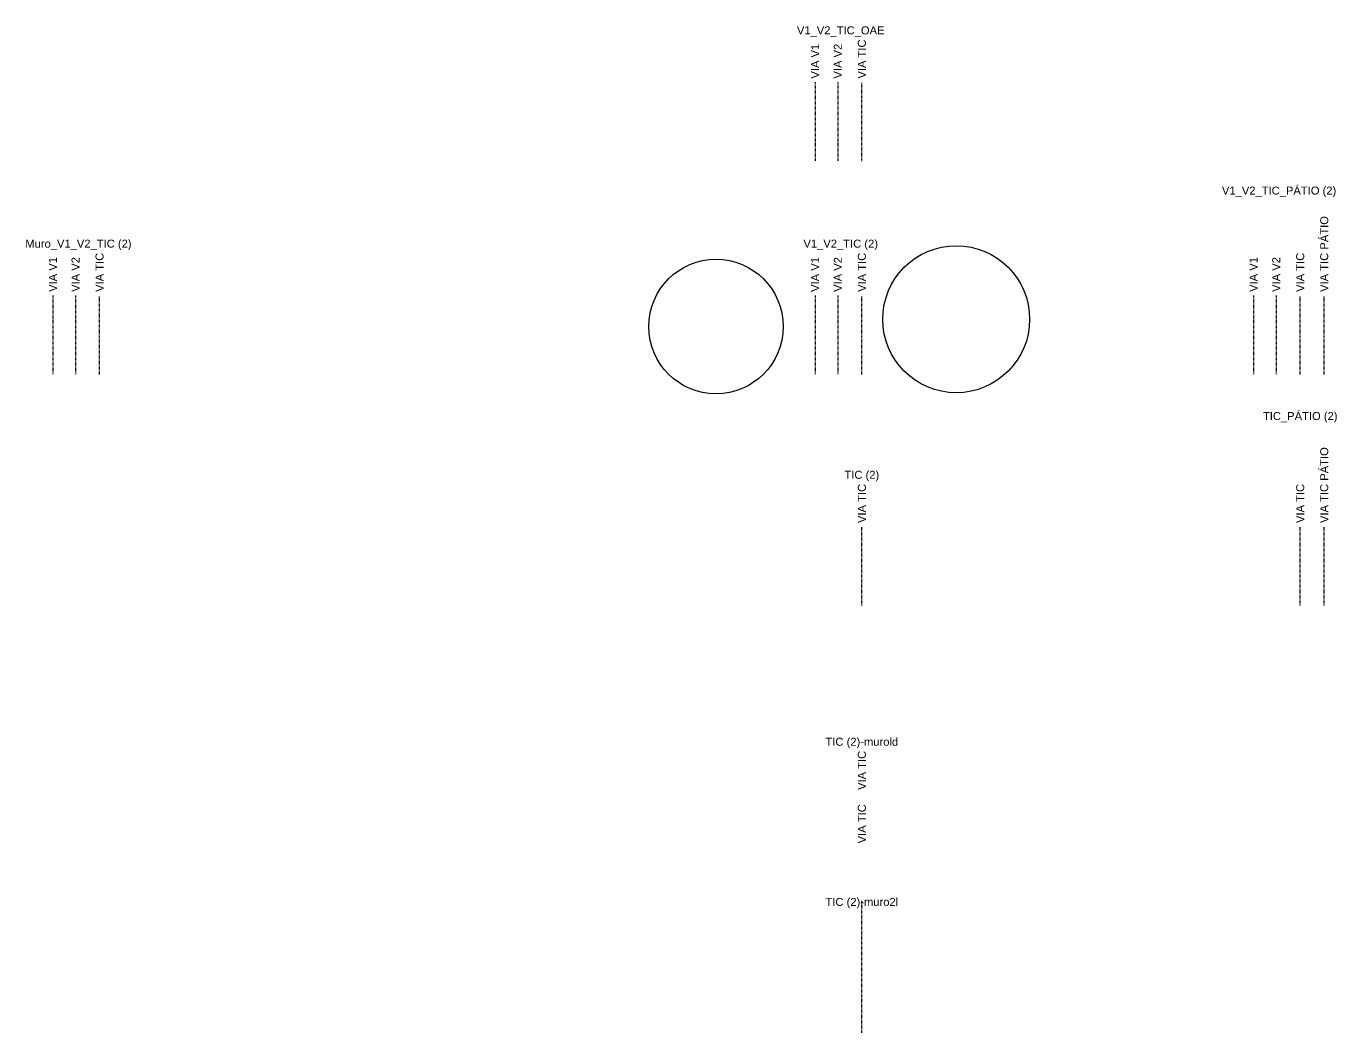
# Model space of a CAD drawing. Header units: metres. Extents: x 303118 to 359298, y 7408194 to 7460879.
# Drawn here: x 327263.5 to 327509.1, y 7420219.5 to 7420408 of the extents above; entities that cross this region are included whole.
import ezdxf
from ezdxf.enums import TextEntityAlignment as Align

# ---------------------------------------------------------------- set-up
doc = ezdxf.new("R2010")
doc.units = ezdxf.units.M
doc.header["$LTSCALE"] = 10
doc.linetypes.add('CENTER', pattern=[1.5, 0.75, -0.25, 0.25, -0.25])
doc.layers.add('F-SC-SEC_TIPO', color=150, linetype='Continuous')
doc.layers.add('U-HZ-EIXO L7-V2', color=220, linetype='L7-V2_LINE', lineweight=30)
doc.styles.add('Arial', font='arial.ttf')
doc.styles.get("Standard").update_dxf_attribs({"font": 'arial.ttf'})
doc.linetypes.add('L7-V2_LINE', pattern='A,3.5,-0.25,["L7-V2",Standard,S=0.175,R=0,X=-0.05,Y=-0.1],-0.75', length=4.5)

msp = doc.modelspace()

# ---------------------------------------------------------------- linework, layer by layer
at = {"layer": 'F-SC-SEC_TIPO', "linetype": 'CENTER', "lineweight": -3, "ltscale": 0.005}
for p, q in [((327411.35, 7420397.552), (327411.35, 7420382.768)), ((327415.6, 7420397.552), (327415.6, 7420382.768)), ((327420.1, 7420382.768), (327420.1, 7420397.552)), ((327268.486, 7420357.601), (327268.486, 7420342.817)), ((327272.736, 7420357.601), (327272.736, 7420342.817)), ((327277.236, 7420342.817), (327277.236, 7420357.601)), ((327411.35, 7420357.601), (327411.35, 7420342.817)), ((327415.6, 7420357.601), (327415.6, 7420342.817)), ((327420.1, 7420342.817), (327420.1, 7420357.601)), ((327493.507, 7420357.601), (327493.507, 7420342.817)), ((327497.757, 7420357.601), (327497.757, 7420342.817)), ((327502.257, 7420342.817), (327502.257, 7420357.601)), ((327506.757, 7420342.817), (327506.757, 7420357.601)), ((327420.1, 7420299.529), (327420.1, 7420314.313)), ((327502.257, 7420299.529), (327502.257, 7420314.313)), ((327506.757, 7420299.529), (327506.757, 7420314.313)), ((327420.1, 7420229.529), (327420.1, 7420244.313)), ((327420.1, 7420219.529), (327420.1, 7420234.313))]:
    msp.add_line(p, q, dxfattribs=at)
at = {"layer": 'U-HZ-EIXO L7-V2'}
for centre, radius in [((327437.79, 7420353.168), 13.763), ((327392.769, 7420351.799), 12.597)]:
    msp.add_circle(centre, radius, dxfattribs=at)

# ---------------------------------------------------------------- texts
at = {"layer": 'F-SC-SEC_TIPO', "style": 'Arial'}
for s, p in [('V1_V2_TIC_OAE', (327416.143, 7420406.075)), ('V1_V2_TIC_PÁTIO (2)', (327498.3, 7420376.063)), ('Muro_V1_V2_TIC (2)', (327273.279, 7420366.125)), ('V1_V2_TIC (2)', (327416.143, 7420366.125)), ('TIC_PÁTIO (2)', (327502.257, 7420333.841)), ('TIC (2)', (327420.1, 7420322.836)), ('TIC (2)-murold', (327420.1, 7420272.836)), ('TIC (2)-muro2l', (327420.1, 7420242.836))]:
    msp.add_text(s, height=1.5, dxfattribs=at).set_placement(p, align=Align.BOTTOM_CENTER)
for s, p in [('VIA V1', (327411.35, 7420398.24)), ('VIA V2', (327415.6, 7420398.24)), ('VIA TIC', (327420.1, 7420398.24)), ('VIA TIC PÁTIO', (327506.757, 7420358.29)), ('VIA V1', (327268.486, 7420358.29)), ('VIA V2', (327272.736, 7420358.29)), ('VIA TIC', (327277.236, 7420358.29)), ('VIA V1', (327411.35, 7420358.29)), ('VIA V2', (327415.6, 7420358.29)), ('VIA TIC', (327420.1, 7420358.29)), ('VIA V1', (327493.507, 7420358.29)), ('VIA V2', (327497.757, 7420358.29)), ('VIA TIC', (327502.257, 7420358.29)), ('VIA TIC PÁTIO', (327506.757, 7420315.001)), ('VIA TIC', (327420.1, 7420315.001)), ('VIA TIC', (327502.257, 7420315.001)), ('VIA TIC', (327420.1, 7420265.001)), ('VIA TIC', (327420.1, 7420255.001))]:
    msp.add_text(s, height=1.5, rotation=90, dxfattribs=at).set_placement(p, align=Align.MIDDLE_LEFT)

doc.saveas('drawing.dxf')
